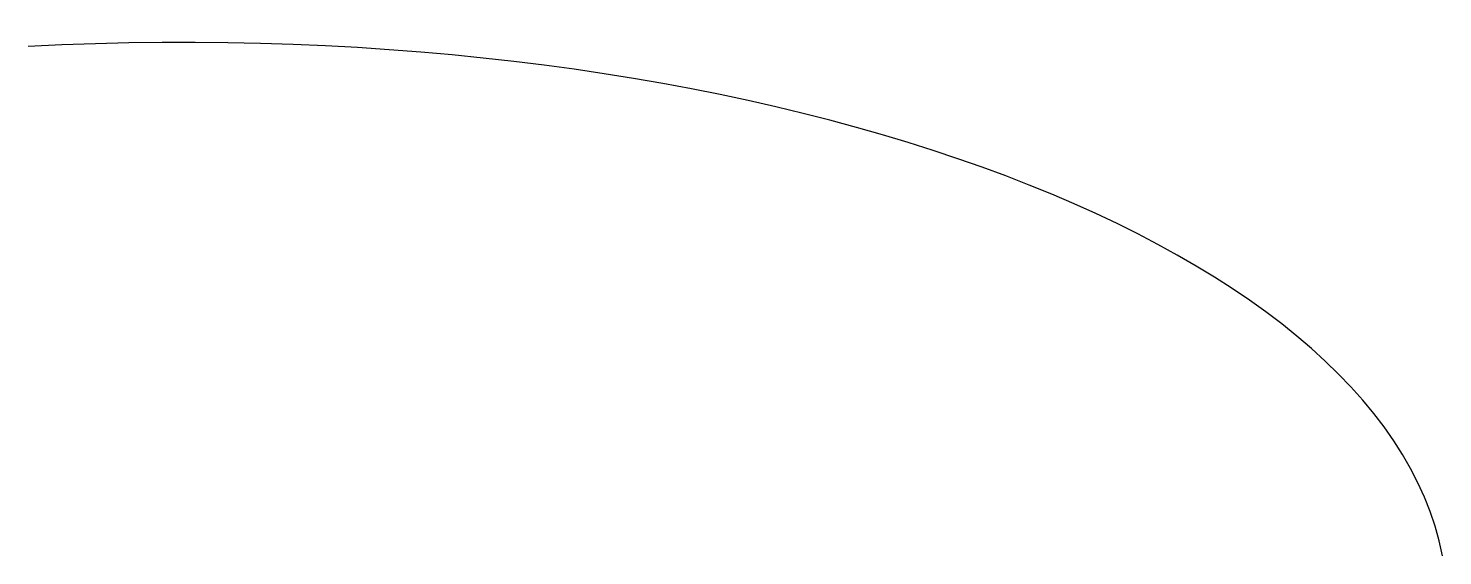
# Model space of a CAD drawing. Header units: millimetres. Extents: x 1000 to 1125, y 1005 to 1052.
import ezdxf

# ---------------------------------------------------------------- set-up
doc = ezdxf.new("R2010")
doc.units = ezdxf.units.MM

msp = doc.modelspace()

# ---------------------------------------------------------------- linework, layer by layer
msp.add_ellipse((1009.85, 998.92), major_axis=(115.56, 2.12), ratio=0.444723, start_param=0.07719, end_param=1.647986)

doc.saveas('drawing.dxf')
